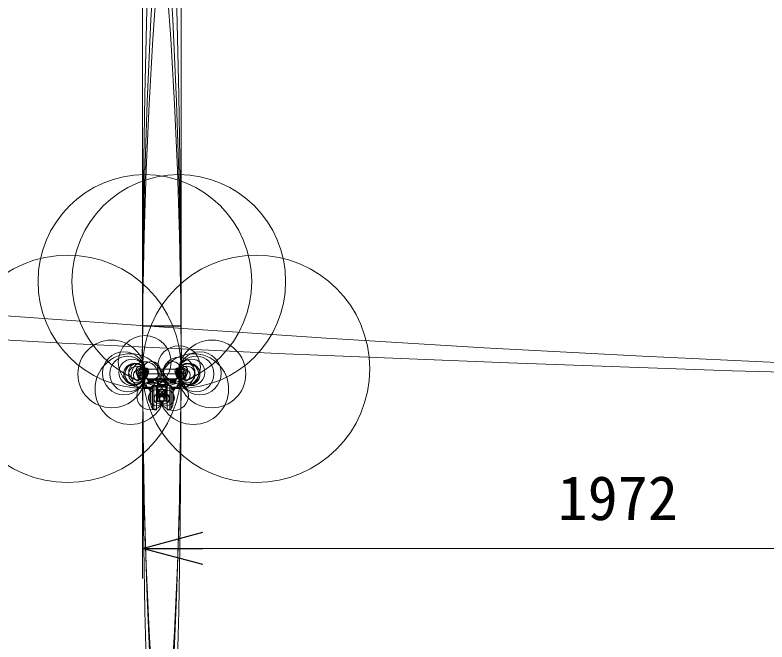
# Model space of a CAD drawing. Units: millimetres, scale not verified. Extents: x -1416 to 1477, y -555 to 2887.
# Drawn here: x -45.79 to -14.59, y -15.46 to 10.53 of the extents above; entities that cross this region are included whole.
import ezdxf
from ezdxf.enums import TextEntityAlignment as Align

# ---------------------------------------------------------------- set-up
doc = ezdxf.new("R2010")
doc.units = ezdxf.units.MM
doc.header["$LTSCALE"] = 0.125
doc.layers.add('0-0_0', color=7, linetype='Continuous')
doc.layers.add('0-5_SUNPO', color=3, linetype='Continuous', lineweight=18)
doc.layers.add('0-6_GAIKEI', color=7, linetype='Continuous', lineweight=18)
doc.styles.add('ＭＳ ゴシック', font='')
doc.styles.get('ＭＳ ゴシック').set_extended_font_data('MS Gothic')

# ---------------------------------------------------------------- blocks, each defined once
blk = doc.blocks.new('_Open30')
at = {"layer": '0-0_0'}
blk.add_line((0, 0), (-1, 0), dxfattribs=at)
blk.add_lwpolyline([(-1, 0.26795), (0, 0), (-1, -0.26795)], dxfattribs=at)
blk = doc.blocks.new('D4')
at = {"layer": '0-5_SUNPO'}
for p, q in [((152.9982, 55.2646), (152.9982, 48.6694)), ((155.4982, 49.9194), (189.9382, 49.9194))]:
    blk.add_line(p, q, dxfattribs=at)
at = {"layer": '0-5_SUNPO', "xscale": 2.5, "yscale": 2.5, "rotation": 180}
blk.add_blockref('_Open30', (152.9982, 49.9194), dxfattribs=at)
at = {"layer": '0-5_SUNPO', "color": 7, "style": 'ＭＳ ゴシック'}
blk.add_text('1972', height=1.833, dxfattribs=at).set_placement((170.2182, 50.5444), align=Align.BOTTOM_LEFT)

msp = doc.modelspace()

# ---------------------------------------------------------------- linework, layer by layer
at = {"layer": '0-6_GAIKEI'}
for p, q in [((-40.4994, 23.709), (-40.4994, -2.351)), ((-38.8994, 23.709), (-38.8994, -2.351)), ((-40.4997, -2.3859), (-40.5182, -4.235)), ((-40.4995, -2.3639), (-40.4997, -2.3859)), ((-40.4994, -2.361), (-40.4996, -2.4134)), ((-40.4995, -2.3609), (-40.4995, -2.3639)), ((-40.4995, -2.3609), (-40.4994, -2.361)), ((-38.8994, -2.351), (-40.4994, -2.351)), ((-40.4994, -2.361), (-40.4993, -2.361)), ((-40.4993, -2.361), (-40.4991, -2.361)), ((-40.4964, -2.3538), (-40.4933, -2.3518)), ((-40.4194, -2.361), (-38.9793, -2.361)), ((-38.9793, -2.351), (-38.9793, -2.361)), ((-38.8995, -2.361), (-38.8996, -2.361)), ((-38.8993, -2.361), (-38.8995, -2.361)), ((-38.8993, -2.361), (-38.8993, -2.3609)), ((-38.8993, -2.361), (-38.8993, -2.3615)), ((-38.8805, -4.235), (-38.899, -2.3859)), ((-40.5001, -2.5876), (-40.5, -2.5621)), ((-38.8987, -2.5876), (-38.8987, -2.5621)), ((-40.5173, -4.2614), (-40.5182, -4.235)), ((-40.4994, -4.2614), (-40.5173, -4.2614)), ((-40.4994, -4.271), (-40.5073, -4.271)), ((-40.4996, -4.2301), (-40.4997, -4.2299)), ((-40.4995, -4.2309), (-40.4996, -4.2301)), ((-40.4995, -4.235), (-40.4994, -4.2309)), ((-40.4995, -4.235), (-40.4994, -4.235)), ((-40.4994, -4.23), (-40.4994, -4.546)), ((-40.4994, -4.235), (-40.4994, -4.2367)), ((-38.8994, -4.35), (-40.4994, -4.35)), ((-40.499, -4.2225), (-40.4987, -4.2202)), ((-40.4194, -4.15), (-38.9794, -4.15)), ((-39.6994, -4.15), (-39.6994, -4.55)), ((-38.8994, -4.23), (-38.8994, -4.546)), ((-38.8993, -4.235), (-38.8994, -4.2368)), ((-38.8815, -4.2614), (-38.8994, -4.2614)), ((-38.8915, -4.271), (-38.8994, -4.271)), ((-38.8993, -4.2312), (-38.8993, -4.2309)), ((-38.8993, -4.2309), (-38.8993, -4.235)), ((-38.8993, -4.235), (-38.8993, -4.235)), ((-38.8805, -4.235), (-38.8815, -4.2614)), ((-40.4994, -4.87), (-40.4994, -4.5462)), ((-40.4994, -4.55), (-38.8994, -4.55)), ((-40.4594, -4.93), (-40.4594, -4.55)), ((-40.4534, -4.87), (-40.4534, -4.55)), ((-40.4494, -4.8837), (-40.4494, -4.55)), ((-40.2994, -4.59), (-40.2994, -4.55)), ((-39.0994, -4.59), (-40.2994, -4.59)), ((-40.2814, -4.622), (-40.2814, -4.652)), ((-40.2814, -4.622), (-40.0374, -4.622)), ((-40.2814, -4.652), (-40.0374, -4.652)), ((-40.2794, -4.59), (-40.2794, -4.622)), ((-40.2644, -4.652), (-40.2626, -4.685)), ((-40.1994, -4.55), (-40.1994, -4.59)), ((-40.172, -4.622), (-40.1531, -4.652)), ((-40.1468, -4.652), (-40.1657, -4.622)), ((-40.1499, -4.647), (-40.1562, -4.647)), ((-40.0561, -4.685), (-40.0544, -4.652)), ((-40.0394, -4.622), (-40.0394, -4.59)), ((-40.0374, -4.652), (-40.0374, -4.622)), ((-39.9994, -4.59), (-39.9268, -4.6481)), ((-39.472, -4.6481), (-39.9268, -4.6481)), ((-39.5284, -4.67), (-39.8704, -4.67)), ((-39.472, -4.6481), (-39.3994, -4.59)), ((-39.3614, -4.622), (-39.3614, -4.652)), ((-39.3614, -4.622), (-39.1174, -4.622)), ((-39.3614, -4.652), (-39.1174, -4.652)), ((-39.3594, -4.59), (-39.3594, -4.622)), ((-39.3444, -4.652), (-39.3426, -4.685)), ((-39.252, -4.622), (-39.2331, -4.652)), ((-39.2268, -4.652), (-39.2457, -4.622)), ((-39.2299, -4.647), (-39.2362, -4.647)), ((-39.1994, -4.59), (-39.1994, -4.55)), ((-39.1361, -4.685), (-39.1344, -4.652)), ((-39.1194, -4.622), (-39.1194, -4.59)), ((-39.1174, -4.652), (-39.1174, -4.622)), ((-39.0994, -4.55), (-39.0994, -4.59)), ((-38.9494, -4.8837), (-38.9494, -4.55)), ((-38.9454, -4.55), (-38.9454, -4.87)), ((-38.9394, -4.55), (-38.9394, -4.93)), ((-38.8996, -4.5474), (-38.8994, -4.546)), ((-38.8994, -4.87), (-38.8994, -4.5462)), ((-40.4994, -4.7537), (-40.4594, -4.7537)), ((-40.4779, -4.9245), (-40.4594, -4.9245)), ((-40.4494, -4.7276), (-40.1914, -4.7276)), ((-40.4494, -4.8837), (-40.439, -4.8998)), ((-40.439, -4.8998), (-40.1033, -4.8998)), ((-40.4238, -4.91), (-40.1078, -4.91)), ((-40.4194, -4.95), (-40.1243, -4.95)), ((-40.3994, -4.91), (-40.3994, -4.95)), ((-40.0561, -4.685), (-40.2626, -4.685)), ((-40.2534, -4.95), (-40.2534, -4.9558)), ((-40.1265, -4.9558), (-40.2534, -4.9558)), ((-40.0838, -4.7196), (-40.235, -4.7196)), ((-40.2221, -4.7223), (-40.2224, -4.7228)), ((-40.2214, -4.9831), (-40.2214, -5.012)), ((-40.1764, -4.729), (-40.1764, -4.7223)), ((-40.1764, -4.7276), (-40.1423, -4.7276)), ((-40.1423, -4.729), (-40.1423, -4.7223)), ((-40.1274, -4.7276), (-39.8804, -4.7276)), ((-40.0964, -4.7228), (-40.0966, -4.7223)), ((-40.0861, -5.7967), (-40.0861, -4.8633)), ((-40.0323, -5.83), (-40.0323, -4.83)), ((-39.9255, -4.83), (-40.0323, -4.83)), ((-39.9255, -5.83), (-39.9255, -4.83)), ((-39.9155, -5.82), (-39.9155, -4.84)), ((-39.9155, -4.8998), (-39.8814, -4.8998)), ((-39.9155, -4.91), (-39.8814, -4.91)), ((-39.8814, -4.95), (-39.9155, -4.95)), ((-39.8814, -4.85), (-39.8814, -5.17)), ((-39.5174, -4.85), (-39.8814, -4.85)), ((-39.5184, -4.79), (-39.8804, -4.79)), ((-39.5284, -4.8), (-39.8704, -4.8)), ((-39.5294, -4.82), (-39.8694, -4.82)), ((-39.8694, -4.82), (-39.8694, -4.85)), ((-39.5294, -4.85), (-39.5294, -4.82)), ((-39.5184, -4.79), (-39.5184, -4.68)), ((-39.5184, -4.7276), (-39.2714, -4.7276)), ((-39.5174, -5.17), (-39.5174, -4.85)), ((-39.5174, -4.8998), (-39.4833, -4.8998)), ((-39.5174, -4.91), (-39.4833, -4.91)), ((-39.4833, -4.95), (-39.5174, -4.95)), ((-39.4833, -5.82), (-39.4833, -4.84)), ((-39.3664, -4.83), (-39.4733, -4.83)), ((-39.4733, -5.83), (-39.4733, -4.83)), ((-39.3664, -5.83), (-39.3664, -4.83)), ((-39.1361, -4.685), (-39.3426, -4.685)), ((-39.1638, -4.7196), (-39.315, -4.7196)), ((-39.3127, -5.7967), (-39.3127, -4.8633)), ((-39.3021, -4.7223), (-39.3024, -4.7228)), ((-39.2955, -4.8998), (-38.9597, -4.8998)), ((-39.2909, -4.91), (-38.975, -4.91)), ((-38.9794, -4.95), (-39.2745, -4.95)), ((-39.1454, -4.9558), (-39.2722, -4.9558)), ((-39.2564, -4.729), (-39.2564, -4.7223)), ((-39.2564, -4.7276), (-39.2223, -4.7276)), ((-39.2223, -4.729), (-39.2223, -4.7223)), ((-39.2074, -4.7276), (-38.9494, -4.7276)), ((-39.1774, -5.012), (-39.1774, -4.9831)), ((-39.1764, -4.7228), (-39.1766, -4.7223)), ((-39.1454, -4.9558), (-39.1454, -4.95)), ((-38.9994, -4.91), (-38.9994, -4.95)), ((-38.9494, -4.8837), (-38.9597, -4.8998)), ((-38.9394, -4.7537), (-38.8994, -4.7537)), ((-38.9394, -4.9245), (-38.9208, -4.9245)), ((-40.2214, -5.012), (-40.1462, -5.012)), ((-40.2044, -5.012), (-40.2026, -5.045)), ((-40.1535, -5.045), (-40.2026, -5.045)), ((-40.2024, -4.9922), (-40.2022, -4.9918)), ((-40.1652, -5.0796), (-40.175, -5.0796)), ((-40.1698, -4.9991), (-40.1698, -4.9918)), ((-40.1597, -5.6018), (-40.1597, -5.0582)), ((-40.1535, -5.624), (-40.1535, -5.036)), ((-40.149, -4.9991), (-40.149, -4.9918)), ((-39.9094, -5.17), (-39.9155, -5.17)), ((-39.9094, -5.49), (-39.9094, -5.17)), ((-39.8894, -5.186), (-39.8894, -5.1861)), ((-39.8894, -5.47), (-39.8894, -5.19)), ((-39.8394, -5.19), (-39.8894, -5.19)), ((-39.8394, -5.17), (-39.8814, -5.17)), ((-39.8694, -5.17), (-39.8694, -5.46)), ((-39.8394, -5.2698), (-39.8394, -5.0185)), ((-39.8194, -4.9985), (-39.8194, -5.2928)), ((-39.5794, -4.9985), (-39.8194, -4.9985)), ((-39.8194, -5.0063), (-39.5794, -5.0063)), ((-39.8194, -5.2522), (-39.5794, -5.2522)), ((-39.8194, -5.2868), (-39.5794, -5.2868)), ((-39.8194, -5.2928), (-39.5794, -5.2928)), ((-39.7994, -5.2928), (-39.7994, -5.376)), ((-39.7794, -5.46), (-39.7794, -5.2928)), ((-39.7794, -5.2937), (-39.6194, -5.2937)), ((-39.6194, -5.2928), (-39.6194, -5.46)), ((-39.5994, -5.376), (-39.5994, -5.2928)), ((-39.5794, -5.2928), (-39.5794, -4.9985)), ((-39.5594, -5.0185), (-39.5594, -5.2698)), ((-39.5594, -5.17), (-39.5174, -5.17)), ((-39.5094, -5.19), (-39.5594, -5.19)), ((-39.5294, -5.46), (-39.5294, -5.17)), ((-39.5094, -5.186), (-39.5094, -5.47)), ((-39.4894, -5.49), (-39.4894, -5.17)), ((-39.4833, -5.17), (-39.4894, -5.17)), ((-39.2526, -5.012), (-39.1774, -5.012)), ((-39.2498, -4.9991), (-39.2498, -4.9918)), ((-39.2453, -5.624), (-39.2453, -5.036)), ((-39.1961, -5.045), (-39.2453, -5.045)), ((-39.2391, -5.6018), (-39.2391, -5.0582)), ((-39.2238, -5.0796), (-39.2336, -5.0796)), ((-39.229, -4.9991), (-39.229, -4.9918)), ((-39.1966, -4.9918), (-39.1964, -4.9922)), ((-39.1961, -5.045), (-39.1944, -5.012)), ((-39.9155, -5.49), (-39.9094, -5.49)), ((-39.8894, -5.47), (-39.8694, -5.46)), ((-39.8794, -5.48), (-39.8694, -5.46)), ((-39.5194, -5.48), (-39.8794, -5.48)), ((-39.8694, -5.46), (-39.5294, -5.46)), ((-39.5294, -5.46), (-39.5194, -5.48)), ((-39.5294, -5.46), (-39.5094, -5.47)), ((-39.4894, -5.49), (-39.4833, -5.49)), ((-40.0323, -5.83), (-39.9255, -5.83)), ((-39.4733, -5.83), (-39.3664, -5.83))]:
    msp.add_line(p, q, dxfattribs=at)
for points in [[(-38.899, -2.3859), (-38.8992, -2.3639), (-38.8993, -2.3609)], [(-38.8993, -4.2309), (-38.8991, -4.2301), (-38.8991, -4.2299)], [(-39.5184, -4.68), (-39.8804, -4.68), (-39.8804, -4.79)]]:
    msp.add_lwpolyline(points, dxfattribs=at)
for centre, radius in [((30.5799, 1441.1369), 1446.0877), ((33.1765, 1023.613), 1028.5638), ((-590.8378, -3.4828), 551.9402), ((-552.9978, -3.4828), 551.9402), ((511.4665, -3.4828), 551.9676), ((-304.7135, -3.338), 265.8159), ((-266.8735, -3.338), 265.8159), ((225.3115, -3.338), 265.8127), ((-251.0973, -4.0874), 212.1998), ((-213.2573, -4.0874), 212.1998), ((171.7276, -4.0874), 212.2288), ((-17.0541, -4.2314), 51.1013), ((-40.4024, -0.5186), 4.4314), ((-38.9964, -0.5172), 4.4328), ((-43.6083, -4.1362), 4.7107), ((-35.7875, -4.1361), 4.7137), ((-40.4891, -2.3629), 0.0119), ((-40.4899, -2.3598), 0.0087), ((-40.4893, -2.3582), 0.00719), ((-38.9097, -2.363), 0.012), ((-38.9091, -2.3605), 0.00946), ((-38.9086, -2.3592), 0.00807), ((-38.9094, -2.3582), 0.0072), ((-40.4092, -3.8541), 1.0959), ((-41.7815, -4.3486), 1.4021), ((-37.6173, -4.3486), 1.4021), ((-41.2726, -4.3194), 0.8924), ((-38.9886, -4.064), 0.886), ((-38.1262, -4.3194), 0.8924), ((-41.0035, -4.9758), 1.4664), ((-41.119, -4.3468), 0.7397), ((-40.9327, -4.2833), 0.5505), ((-38.3957, -4.9759), 1.4659), ((-38.9883, -4.3022), 0.6478), ((-38.2797, -4.3468), 0.7397), ((-38.4661, -4.2833), 0.5505), ((-40.8309, -4.3554), 0.4513), ((-40.8043, -4.3545), 0.4249), ((-40.7297, -4.3738), 0.3484), ((-40.7291, -4.2534), 0.3448), ((-40.4119, -4.3951), 0.5549), ((-40.5838, -4.2256), 0.1969), ((-40.1323, -4.2022), 0.3684), ((-39.2679, -4.2021), 0.3699), ((-38.5944, -4.3545), 0.4249), ((-38.5679, -4.3554), 0.4513), ((-38.6691, -4.3738), 0.3484), ((-38.6697, -4.2534), 0.3448), ((-38.8149, -4.2256), 0.1969), ((-40.631, -4.401), 0.2461), ((-40.5096, -4.3131), 0.238), ((-40.5468, -4.4357), 0.155), ((-40.4982, -4.351), 0.1991), ((-40.4931, -4.4228), 0.127), ((-40.4972, -4.2035), 0.1075), ((-40.5005, -4.4623), 0.1016), ((-40.4163, -4.276), 0.126), ((-40.4169, -4.2369), 0.0873), ((-40.405, -4.2324), 0.0945), ((-40.4191, -4.2303), 0.0804), ((-40.4305, -4.2303), 0.0689), ((-40.3714, -4.2327), 0.128), ((-40.4083, -4.2315), 0.0911), ((-40.4327, -4.2275), 0.0664), ((-40.441, -4.1846), 0.0482), ((-40.4187, -4.2194), 0.0694), ((-40.4227, -4.2131), 0.0628), ((-40.4299, -4.1923), 0.0443), ((-40.428, -4.1878), 0.0396), ((-40.4207, -4.1774), 0.0274), ((-40.4186, -4.1662), 0.0161), ((-40.4102, -4.1685), 0.0134), ((-39.0273, -4.2327), 0.128), ((-38.8892, -4.3131), 0.238), ((-38.9824, -4.276), 0.126), ((-38.9006, -4.351), 0.1991), ((-38.9938, -4.2316), 0.0945), ((-38.9931, -4.2328), 0.0939), ((-38.9896, -4.232), 0.0903), ((-38.9818, -4.2369), 0.0873), ((-38.9796, -4.2303), 0.0804), ((-38.98, -4.2194), 0.0694), ((-38.9727, -4.2301), 0.0733), ((-38.9721, -4.2312), 0.0728), ((-38.9698, -4.2304), 0.0704), ((-38.9761, -4.2131), 0.0628), ((-38.9056, -4.4228), 0.127), ((-38.966, -4.2275), 0.0664), ((-38.7677, -4.401), 0.2461), ((-38.9688, -4.1923), 0.0443), ((-38.9708, -4.1878), 0.0396), ((-38.9015, -4.2035), 0.1075), ((-38.852, -4.4357), 0.155), ((-38.9577, -4.1846), 0.0482), ((-38.9781, -4.1774), 0.0274), ((-38.9886, -4.1685), 0.0134), ((-38.8983, -4.4623), 0.1016), ((-38.9801, -4.1662), 0.0161), ((-40.4642, -4.4732), 0.0716), ((-40.468, -4.4879), 0.0602), ((-40.4547, -4.5048), 0.0388), ((-40.4512, -4.5108), 0.0319), ((-39.2059, -5.2497), 0.6107), ((-38.9346, -4.4732), 0.0716), ((-38.9308, -4.4879), 0.0602), ((-38.9441, -4.5048), 0.0388), ((-38.9476, -4.5108), 0.0319), ((-40.162, -5.2596), 0.5783), ((-40.4189, -4.8571), 0.093), ((-40.4193, -4.8739), 0.0761), ((-40.4202, -4.8826), 0.0674), ((-40.4404, -4.9299), 0.0195), ((-40.4267, -4.9295), 0.0327), ((-40.4374, -4.9301), 0.022), ((-40.4495, -4.9303), 0.00991), ((-40.437, -4.9309), 0.0223), ((-40.4407, -4.9313), 0.0186), ((-40.4434, -4.9321), 0.0158), ((-40.4466, -4.9337), 0.0122), ((-38.9797, -4.8604), 0.0896), ((-38.9794, -4.8825), 0.0675), ((-38.9786, -4.8826), 0.0674), ((-38.9717, -4.9296), 0.0324), ((-38.9637, -4.9306), 0.0243), ((-38.9588, -4.931), 0.0194), ((-38.9571, -4.9308), 0.0179), ((-38.9551, -4.9322), 0.0156), ((-38.9546, -4.9302), 0.0152), ((-38.9517, -4.9339), 0.0118), ((-38.9493, -4.9302), 0.00997), ((-39.9253, -5.3322), 0.3307), ((-39.8103, -5.3617), 0.212), ((-39.7562, -5.374), 0.1568), ((-39.742, -5.3739), 0.1427), ((-39.8184, -5.2645), 0.0284), ((-39.8093, -5.2689), 0.0302), ((-39.806, -5.2698), 0.0334), ((-39.818, -5.2703), 0.0213), ((-39.8152, -5.2705), 0.024), ((-39.8181, -5.2722), 0.0209), ((-39.8176, -5.2722), 0.0212), ((-39.8202, -5.2787), 0.0141), ((-39.8192, -5.2782), 0.0147), ((-39.7043, -5.3779), 0.1047), ((-39.491, -5.3372), 0.3125), ((-39.5886, -5.3617), 0.2119), ((-39.5993, -5.3719), 0.2001), ((-39.6954, -5.3779), 0.1038), ((-39.5883, -5.2692), 0.029), ((-39.5854, -5.2699), 0.026), ((-39.5829, -5.2708), 0.0233), ((-39.5801, -5.268), 0.0248), ((-39.5798, -5.2698), 0.023), ((-39.58, -5.2737), 0.0192), ((-39.5796, -5.2751), 0.0178), ((-39.5796, -5.2784), 0.0144), ((-39.5784, -5.2792), 0.0136)]:
    msp.add_circle(centre, radius, dxfattribs=at)
for centre, radius, start, end in [((30.4997, -2.7829), 71, 179.65949, 179.82176), ((30.5149, -2.783), 71.0152, 179.65951, 179.82545), ((274.5782, -3.4102), 315.0793, 179.8092, 179.84578), ((-40.4895, -2.361), 0.01, 132.96196, 179.42897), ((-40.4894, -2.361), 0.01, 134.22674, 179.81193), ((-40.4418, -72.4455), 70.0845, 89.98166, 90.04681), ((-40.4894, -2.361), 0.01, 112.4497, 133.9526), ((-40.4894, -2.361), 0.01, 91.99444, 112.44843), ((-24.9382, -2.356), 15.4812, 179.98161, 180.01841), ((-38.9569, -72.4456), 70.0847, 89.95319, 90.01834), ((-38.9093, -2.361), 0.01, 67.5898, 87.97685), ((-38.9093, -2.361), 0.01, 0.57103, 69.02422), ((-38.9093, -2.361), 0.01, 0.18807, 67.16386), ((-109.9034, -2.7829), 71.005, 0.17463, 0.3405), ((-109.9096, -2.783), 71.0112, 0.17822, 0.34049), ((-353.9659, -3.4101), 315.0683, 0.15421, 0.19079), ((-40.502, 3.1232), 7.3582, 269.87355, 270.01956), ((-40.5073, -4.261), 0.01, 182.00584, 269.99892), ((-40.4194, -4.23), 0.08, 90, 180.00002), ((-38.9794, -4.23), 0.08, 0, 89.99998), ((-38.8964, 2.6822), 6.9173, 269.97578, 270.13111), ((-38.8915, -4.261), 0.01, 269.99444, 357.99393), ((-40.4954, -4.546), 0.004, 180.00265, 269.99735), ((-39.8643, -4.57), 0.1, 231.34019, 270), ((-39.8704, -4.68), 0.01, 90, 180), ((-39.5345, -4.57), 0.1, 270, 308.65981), ((-39.5284, -4.68), 0.01, 0, 90), ((-38.9034, -4.546), 0.004, 270.02517, 339.7501), ((-40.4194, -4.87), 0.08, 180, 242.30654), ((-40.4194, -4.87), 0.04, 180.00199, 255.34274), ((-40.4194, -4.87), 0.0801, 242.31511, 266.55361), ((-40.4194, -4.87), 0.034, 180, 228.95178), ((-40.2247, -4.683), 0.038, 183, 254.34008), ((-40.1594, -4.878), 0.122, 219.60193, 249.36221), ((-40.1594, -4.45), 0.28, 254.34008, 256.99712), ((-40.1594, -4.45), 0.2795, 257.02227, 266.50424), ((-39.1455, -5.33), 1.05, 153.6122, 163.73979), ((-40.1594, -4.45), 0.2795, 273.49576, 282.97773), ((-40.1594, -4.45), 0.28, 283.00288, 285.65992), ((-40.0323, -4.89), 0.06, 90, 153.6122), ((-40.0941, -4.683), 0.038, 285.65992, 357), ((-39.9255, -4.84), 0.01, 0, 90), ((-39.8704, -4.79), 0.01, 180, 270), ((-39.8494, -4.82), 0.02, 90, 180), ((-39.5494, -4.82), 0.02, 0, 90), ((-39.5284, -4.79), 0.01, 270, 0), ((-39.4733, -4.84), 0.01, 90, 180), ((-39.3664, -4.89), 0.06, 26.3878, 90), ((-39.3047, -4.683), 0.038, 183, 254.34008), ((-39.2394, -4.45), 0.28, 254.34008, 256.99712), ((-40.2533, -5.33), 1.05, 16.26021, 26.3878), ((-39.2394, -4.45), 0.2795, 257.02227, 266.50424), ((-39.2394, -4.45), 0.2795, 273.49576, 282.97773), ((-39.2394, -4.878), 0.122, 290.63779, 320.39807), ((-39.2394, -4.45), 0.28, 283.00288, 285.65992), ((-39.1741, -4.683), 0.038, 285.65992, 357), ((-38.9794, -4.87), 0.08, 273.43783, 359.99998), ((-38.9794, -4.87), 0.04, 284.65715, 359.99768), ((-38.9794, -4.87), 0.034, 311.04745, 0), ((-40.1647, -5.043), 0.038, 183, 254.34008), ((-40.1594, -4.878), 0.1216, 249.38294, 265.09456), ((-39.1455, -5.33), 1.05, 164.99973, 195.00027), ((-40.0994, -4.81), 0.28, 254.34008, 256.28522), ((-40.1307, -5.066), 0.03, 139.33766, 164.99973), ((-40.1594, -4.878), 0.1216, 274.90544, 278.3696), ((-39.9094, -5.19), 0.02, 0, 90), ((-39.8694, -5.186), 0.02, 126.61222, 180.00953), ((-39.8694, -5.19), 0.02, 90, 180), ((-39.8194, -5.0185), 0.02, 90, 180), ((-39.7794, -5.2737), 0.02, 252.78885, 270), ((-39.6194, -5.2737), 0.02, 270, 287.21115), ((-39.5794, -5.0185), 0.02, 0, 90), ((-39.5294, -5.19), 0.02, 0, 90), ((-39.5294, -5.186), 0.02, 359.99047, 53.39196), ((-39.4894, -5.19), 0.02, 90, 180), ((-39.2394, -4.878), 0.1216, 261.63033, 265.09456), ((-39.268, -5.066), 0.03, 15.00027, 40.66234), ((-40.2533, -5.33), 1.05, 344.99973, 15.00025), ((-39.2994, -4.81), 0.28, 283.71478, 285.65992), ((-39.2394, -4.878), 0.1216, 274.90544, 290.61706), ((-39.2341, -5.043), 0.038, 285.65992, 357), ((-40.1307, -5.594), 0.03, 195.00027, 220.66234), ((-39.9094, -5.47), 0.02, 270, 0), ((-39.8794, -5.47), 0.01, 180, 270), ((-39.5194, -5.47), 0.01, 270, 0), ((-39.4894, -5.47), 0.02, 180, 270), ((-39.268, -5.594), 0.03, 319.33766, 344.99973), ((-39.1455, -5.33), 1.05, 196.26021, 206.3878), ((-40.0323, -5.77), 0.06, 206.3878, 270), ((-39.9255, -5.82), 0.01, 270, 0), ((-39.4733, -5.82), 0.01, 180, 270), ((-39.3664, -5.77), 0.06, 270, 333.6122), ((-40.2533, -5.33), 1.05, 333.6122, 343.73979)]:
    msp.add_arc(centre, radius, start, end, dxfattribs=at)
for centre, major_axis, ratio, start_param, end_param in [((-40.4238, -4.87), (0, 0.04), 0.572932, 2.4119418, 3.1415927), ((-40.1594, -4.4785), (-0.2725, 0), 0.896486, 1.5082172, 1.6333755), ((-39.2394, -4.4785), (-0.2725, 0), 0.896486, 1.5082172, 1.6333755), ((-38.975, -4.87), (0, 0.04), 0.572932, 3.1415927, 3.8712435), ((-40.1594, -4.8833), (0.1214, 0), 0.896486, 4.6266657, 4.7981122), ((-39.8194, -5.0185), (0.02, 0), 0.607832, 1.5707963, 3.1415927), ((-39.8194, -5.2698), (0.02, 0), 0.882194, 1.5707963, 3.1415927), ((-39.8194, -5.2698), (0.02, 0), 0.848048, 3.1415927, 4.712389), ((-39.5794, -5.0185), (0.02, 0), 0.607832, 6.2831853, 7.8539816), ((-39.5794, -5.2698), (0.02, 0), 0.882194, 6.2831853, 7.8539816), ((-39.5794, -5.2698), (0.02, 0), 0.848048, 4.712389, 6.2831853), ((-39.2394, -4.8833), (0.1214, 0), 0.896486, 4.6266657, 4.7981122)]:
    msp.add_ellipse(centre, major_axis=major_axis, ratio=ratio, start_param=start_param, end_param=end_param, dxfattribs=at)

# ---------------------------------------------------------------- block references
at = {"layer": '0-5_SUNPO'}
msp.add_blockref('D4', (-193.4976, -61.4996), dxfattribs=at)

doc.saveas('drawing.dxf')
